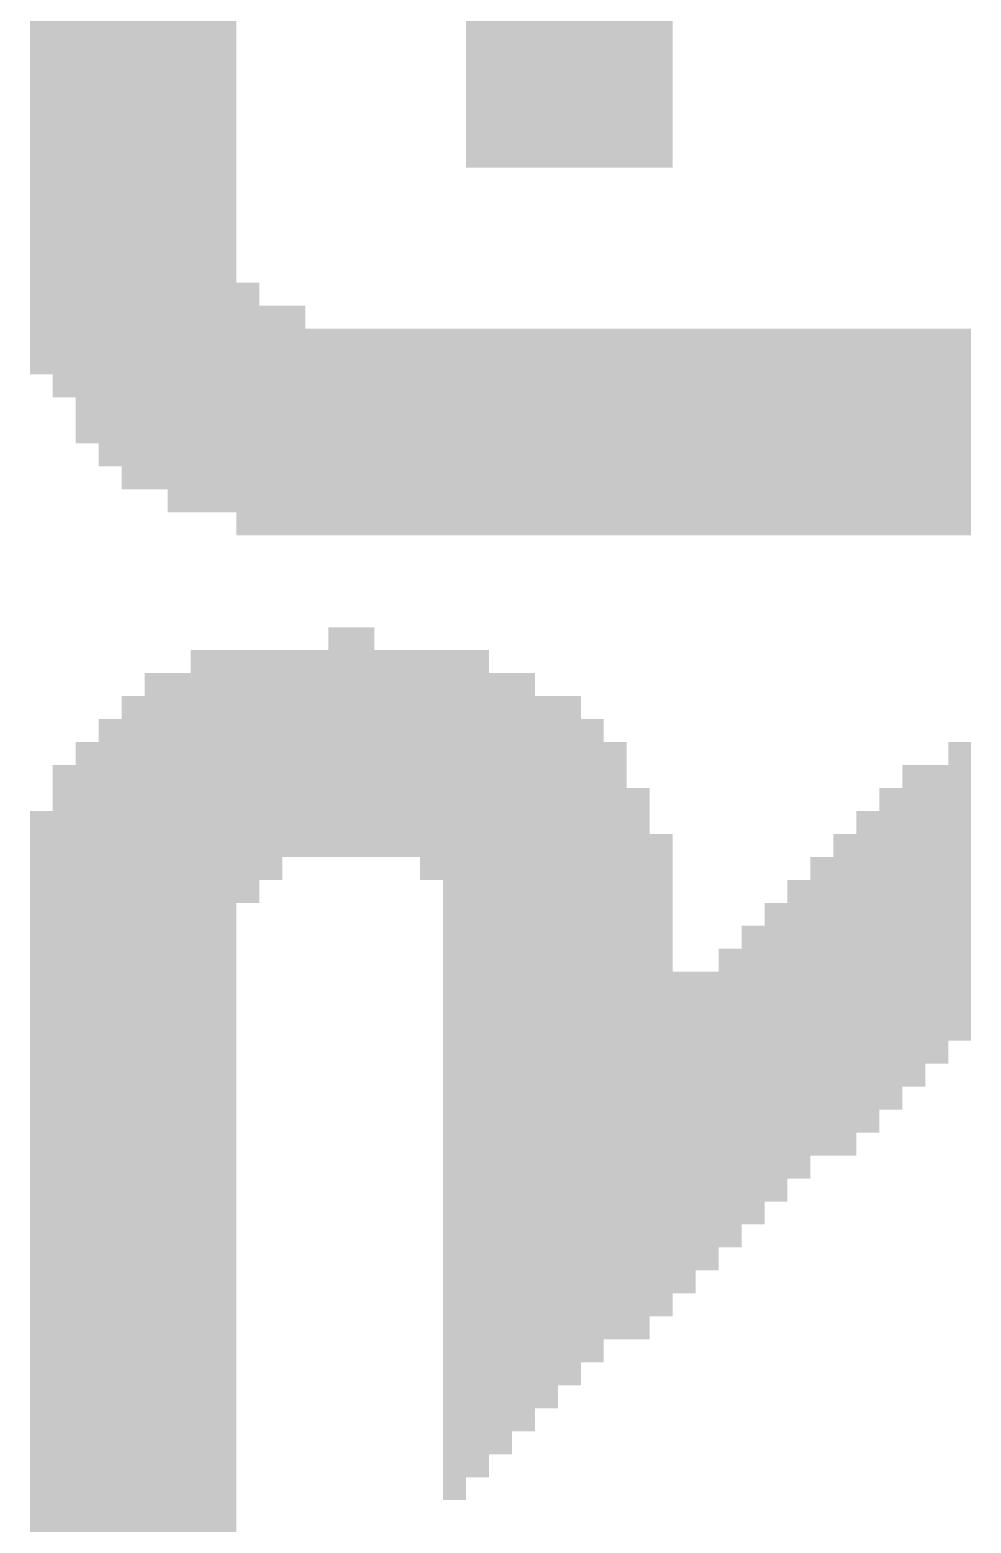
# Model space of a CAD drawing. Extents: x -15 to 107, y -79 to 1.
# Drawn here: x -11.43 to -10.389, y -25.222 to -23.571 of the extents above; entities that cross this region are included whole.
import ezdxf

# ---------------------------------------------------------------- set-up
doc = ezdxf.new("R2010")
doc.units = 0
doc.layers.add('21', color=253, linetype='CONTINUOUS')

# ---------------------------------------------------------------- blocks, each defined once
blk = doc.blocks.new('RECT')
blk.add_solid([(-0.5, -0.5), (0.5, -0.5), (-0.5, 0.5), (0.5, 0.5)])

msp = doc.modelspace()

# ---------------------------------------------------------------- block references
at = {"layer": '21', "xscale": 0.0254, "yscale": 0.0254, "rotation": 90}
for p in [(-11.4173, -23.5585), (-11.3919, -23.5585), (-11.3665, -23.5585), (-11.3411, -23.5585), (-11.3157, -23.5585), (-11.2903, -23.5585), (-11.2649, -23.5585), (-11.2395, -23.5585), (-11.2141, -23.5585), (-10.9347, -23.5585), (-10.9093, -23.5585), (-10.8839, -23.5585), (-10.8585, -23.5585), (-10.8331, -23.5585), (-10.8077, -23.5585), (-10.7823, -23.5585), (-10.7569, -23.5585), (-10.7315, -23.5585), (-11.4173, -23.5839), (-11.3919, -23.5839), (-11.3665, -23.5839), (-11.3411, -23.5839), (-11.3157, -23.5839), (-11.2903, -23.5839), (-11.2649, -23.5839), (-11.2395, -23.5839), (-11.2141, -23.5839), (-10.9347, -23.5839), (-10.9093, -23.5839), (-10.8839, -23.5839), (-10.8585, -23.5839), (-10.8331, -23.5839), (-10.8077, -23.5839), (-10.7823, -23.5839), (-10.7569, -23.5839), (-10.7315, -23.5839), (-11.4173, -23.6093), (-11.3919, -23.6093), (-11.3665, -23.6093), (-11.3411, -23.6093), (-11.3157, -23.6093), (-11.2903, -23.6093), (-11.2649, -23.6093), (-11.2395, -23.6093), (-11.2141, -23.6093), (-10.9347, -23.6093), (-10.9093, -23.6093), (-10.8839, -23.6093), (-10.8585, -23.6093), (-10.8331, -23.6093), (-10.8077, -23.6093), (-10.7823, -23.6093), (-10.7569, -23.6093), (-10.7315, -23.6093), (-11.4173, -23.6347), (-11.3919, -23.6347), (-11.3665, -23.6347), (-11.3411, -23.6347), (-11.3157, -23.6347), (-11.2903, -23.6347), (-11.2649, -23.6347), (-11.2395, -23.6347), (-11.2141, -23.6347), (-10.9347, -23.6347), (-10.9093, -23.6347), (-10.8839, -23.6347), (-10.8585, -23.6347), (-10.8331, -23.6347), (-10.8077, -23.6347), (-10.7823, -23.6347), (-10.7569, -23.6347), (-10.7315, -23.6347), (-11.4173, -23.6601), (-11.3919, -23.6601), (-11.3665, -23.6601), (-11.3411, -23.6601), (-11.3157, -23.6601), (-11.2903, -23.6601), (-11.2649, -23.6601), (-11.2395, -23.6601), (-11.2141, -23.6601), (-10.9347, -23.6601), (-10.9093, -23.6601), (-10.8839, -23.6601), (-10.8585, -23.6601), (-10.8331, -23.6601), (-10.8077, -23.6601), (-10.7823, -23.6601), (-10.7569, -23.6601), (-10.7315, -23.6601), (-11.4173, -23.6855), (-11.3919, -23.6855), (-11.3665, -23.6855), (-11.3411, -23.6855), (-11.3157, -23.6855), (-11.2903, -23.6855), (-11.2649, -23.6855), (-11.2395, -23.6855), (-11.2141, -23.6855), (-10.9347, -23.6855), (-10.9093, -23.6855), (-10.8839, -23.6855), (-10.8585, -23.6855), (-10.8331, -23.6855), (-10.8077, -23.6855), (-10.7823, -23.6855), (-10.7569, -23.6855), (-10.7315, -23.6855), (-11.4173, -23.7109), (-11.3919, -23.7109), (-11.3665, -23.7109), (-11.3411, -23.7109), (-11.3157, -23.7109), (-11.2903, -23.7109), (-11.2649, -23.7109), (-11.2395, -23.7109), (-11.2141, -23.7109), (-10.9347, -23.7109), (-10.9093, -23.7109), (-10.8839, -23.7109), (-10.8585, -23.7109), (-10.8331, -23.7109), (-10.8077, -23.7109), (-10.7823, -23.7109), (-10.7569, -23.7109), (-10.7315, -23.7109), (-11.4173, -23.7363), (-11.3919, -23.7363), (-11.3665, -23.7363), (-11.3411, -23.7363), (-11.3157, -23.7363), (-11.2903, -23.7363), (-11.2649, -23.7363), (-11.2395, -23.7363), (-11.2141, -23.7363), (-11.4173, -23.7617), (-11.3919, -23.7617), (-11.3665, -23.7617), (-11.3411, -23.7617), (-11.3157, -23.7617), (-11.2903, -23.7617), (-11.2649, -23.7617), (-11.2395, -23.7617), (-11.2141, -23.7617), (-11.4173, -23.7871), (-11.3919, -23.7871), (-11.3665, -23.7871), (-11.3411, -23.7871), (-11.3157, -23.7871), (-11.2903, -23.7871), (-11.2649, -23.7871), (-11.2395, -23.7871), (-11.2141, -23.7871), (-11.4173, -23.8125), (-11.3919, -23.8125), (-11.3665, -23.8125), (-11.3411, -23.8125), (-11.3157, -23.8125), (-11.2903, -23.8125), (-11.2649, -23.8125), (-11.2395, -23.8125), (-11.2141, -23.8125), (-11.4173, -23.8379), (-11.3919, -23.8379), (-11.3665, -23.8379), (-11.3411, -23.8379), (-11.3157, -23.8379), (-11.2903, -23.8379), (-11.2649, -23.8379), (-11.2395, -23.8379), (-11.2141, -23.8379), (-11.4173, -23.8633), (-11.3919, -23.8633), (-11.3665, -23.8633), (-11.3411, -23.8633), (-11.3157, -23.8633), (-11.2903, -23.8633), (-11.2649, -23.8633), (-11.2395, -23.8633), (-11.2141, -23.8633), (-11.1887, -23.8633), (-11.4173, -23.8887), (-11.3919, -23.8887), (-11.3665, -23.8887), (-11.3411, -23.8887), (-11.3157, -23.8887), (-11.2903, -23.8887), (-11.2649, -23.8887), (-11.2395, -23.8887), (-11.2141, -23.8887), (-11.1887, -23.8887), (-11.1633, -23.8887), (-11.1379, -23.8887), (-11.4173, -23.9141), (-11.3919, -23.9141), (-11.3665, -23.9141), (-11.3411, -23.9141), (-11.3157, -23.9141), (-11.2903, -23.9141), (-11.2649, -23.9141), (-11.2395, -23.9141), (-11.2141, -23.9141), (-11.1887, -23.9141), (-11.1633, -23.9141), (-11.1379, -23.9141), (-11.1125, -23.9141), (-11.0871, -23.9141), (-11.0617, -23.9141), (-11.0363, -23.9141), (-11.0109, -23.9141), (-10.9855, -23.9141), (-10.9601, -23.9141), (-10.9347, -23.9141), (-10.9093, -23.9141), (-10.8839, -23.9141), (-10.8585, -23.9141), (-10.8331, -23.9141), (-10.8077, -23.9141), (-10.7823, -23.9141), (-10.7569, -23.9141), (-10.7315, -23.9141), (-10.7061, -23.9141), (-10.6807, -23.9141), (-10.6553, -23.9141), (-10.6299, -23.9141), (-10.6045, -23.9141), (-10.5791, -23.9141), (-10.5537, -23.9141), (-10.5283, -23.9141), (-10.5029, -23.9141), (-10.4775, -23.9141), (-10.4521, -23.9141), (-10.4267, -23.9141), (-10.4013, -23.9141), (-11.4173, -23.9395), (-11.3919, -23.9395), (-11.3665, -23.9395), (-11.3411, -23.9395), (-11.3157, -23.9395), (-11.2903, -23.9395), (-11.2649, -23.9395), (-11.2395, -23.9395), (-11.2141, -23.9395), (-11.1887, -23.9395), (-11.1633, -23.9395), (-11.1379, -23.9395), (-11.1125, -23.9395), (-11.0871, -23.9395), (-11.0617, -23.9395), (-11.0363, -23.9395), (-11.0109, -23.9395), (-10.9855, -23.9395), (-10.9601, -23.9395), (-10.9347, -23.9395), (-10.9093, -23.9395), (-10.8839, -23.9395), (-10.8585, -23.9395), (-10.8331, -23.9395), (-10.8077, -23.9395), (-10.7823, -23.9395), (-10.7569, -23.9395), (-10.7315, -23.9395), (-10.7061, -23.9395), (-10.6807, -23.9395), (-10.6553, -23.9395), (-10.6299, -23.9395), (-10.6045, -23.9395), (-10.5791, -23.9395), (-10.5537, -23.9395), (-10.5283, -23.9395), (-10.5029, -23.9395), (-10.4775, -23.9395), (-10.4521, -23.9395), (-10.4267, -23.9395), (-10.4013, -23.9395), (-11.3919, -23.9649), (-11.3665, -23.9649), (-11.3411, -23.9649), (-11.3157, -23.9649), (-11.2903, -23.9649), (-11.2649, -23.9649), (-11.2395, -23.9649), (-11.2141, -23.9649), (-11.1887, -23.9649), (-11.1633, -23.9649), (-11.1379, -23.9649), (-11.1125, -23.9649), (-11.0871, -23.9649), (-11.0617, -23.9649), (-11.0363, -23.9649), (-11.0109, -23.9649), (-10.9855, -23.9649), (-10.9601, -23.9649), (-10.9347, -23.9649), (-10.9093, -23.9649), (-10.8839, -23.9649), (-10.8585, -23.9649), (-10.8331, -23.9649), (-10.8077, -23.9649), (-10.7823, -23.9649), (-10.7569, -23.9649), (-10.7315, -23.9649), (-10.7061, -23.9649), (-10.6807, -23.9649), (-10.6553, -23.9649), (-10.6299, -23.9649), (-10.6045, -23.9649), (-10.5791, -23.9649), (-10.5537, -23.9649), (-10.5283, -23.9649), (-10.5029, -23.9649), (-10.4775, -23.9649), (-10.4521, -23.9649), (-10.4267, -23.9649), (-10.4013, -23.9649), (-11.3665, -23.9903), (-11.3411, -23.9903), (-11.3157, -23.9903), (-11.2903, -23.9903), (-11.2649, -23.9903), (-11.2395, -23.9903), (-11.2141, -23.9903), (-11.1887, -23.9903), (-11.1633, -23.9903), (-11.1379, -23.9903), (-11.1125, -23.9903), (-11.0871, -23.9903), (-11.0617, -23.9903), (-11.0363, -23.9903), (-11.0109, -23.9903), (-10.9855, -23.9903), (-10.9601, -23.9903), (-10.9347, -23.9903), (-10.9093, -23.9903), (-10.8839, -23.9903), (-10.8585, -23.9903), (-10.8331, -23.9903), (-10.8077, -23.9903), (-10.7823, -23.9903), (-10.7569, -23.9903), (-10.7315, -23.9903), (-10.7061, -23.9903), (-10.6807, -23.9903), (-10.6553, -23.9903), (-10.6299, -23.9903), (-10.6045, -23.9903), (-10.5791, -23.9903), (-10.5537, -23.9903), (-10.5283, -23.9903), (-10.5029, -23.9903), (-10.4775, -23.9903), (-10.4521, -23.9903), (-10.4267, -23.9903), (-10.4013, -23.9903), (-11.3665, -24.0157), (-11.3411, -24.0157), (-11.3157, -24.0157), (-11.2903, -24.0157), (-11.2649, -24.0157), (-11.2395, -24.0157), (-11.2141, -24.0157), (-11.1887, -24.0157), (-11.1633, -24.0157), (-11.1379, -24.0157), (-11.1125, -24.0157), (-11.0871, -24.0157), (-11.0617, -24.0157), (-11.0363, -24.0157), (-11.0109, -24.0157), (-10.9855, -24.0157), (-10.9601, -24.0157), (-10.9347, -24.0157), (-10.9093, -24.0157), (-10.8839, -24.0157), (-10.8585, -24.0157), (-10.8331, -24.0157), (-10.8077, -24.0157), (-10.7823, -24.0157), (-10.7569, -24.0157), (-10.7315, -24.0157), (-10.7061, -24.0157), (-10.6807, -24.0157), (-10.6553, -24.0157), (-10.6299, -24.0157), (-10.6045, -24.0157), (-10.5791, -24.0157), (-10.5537, -24.0157), (-10.5283, -24.0157), (-10.5029, -24.0157), (-10.4775, -24.0157), (-10.4521, -24.0157), (-10.4267, -24.0157), (-10.4013, -24.0157), (-11.3411, -24.0411), (-11.3157, -24.0411), (-11.2903, -24.0411), (-11.2649, -24.0411), (-11.2395, -24.0411), (-11.2141, -24.0411), (-11.1887, -24.0411), (-11.1633, -24.0411), (-11.1379, -24.0411), (-11.1125, -24.0411), (-11.0871, -24.0411), (-11.0617, -24.0411), (-11.0363, -24.0411), (-11.0109, -24.0411), (-10.9855, -24.0411), (-10.9601, -24.0411), (-10.9347, -24.0411), (-10.9093, -24.0411), (-10.8839, -24.0411), (-10.8585, -24.0411), (-10.8331, -24.0411), (-10.8077, -24.0411), (-10.7823, -24.0411), (-10.7569, -24.0411), (-10.7315, -24.0411), (-10.7061, -24.0411), (-10.6807, -24.0411), (-10.6553, -24.0411), (-10.6299, -24.0411), (-10.6045, -24.0411), (-10.5791, -24.0411), (-10.5537, -24.0411), (-10.5283, -24.0411), (-10.5029, -24.0411), (-10.4775, -24.0411), (-10.4521, -24.0411), (-10.4267, -24.0411), (-10.4013, -24.0411), (-11.3157, -24.0665), (-11.2903, -24.0665), (-11.2649, -24.0665), (-11.2395, -24.0665), (-11.2141, -24.0665), (-11.1887, -24.0665), (-11.1633, -24.0665), (-11.1379, -24.0665), (-11.1125, -24.0665), (-11.0871, -24.0665), (-11.0617, -24.0665), (-11.0363, -24.0665), (-11.0109, -24.0665), (-10.9855, -24.0665), (-10.9601, -24.0665), (-10.9347, -24.0665), (-10.9093, -24.0665), (-10.8839, -24.0665), (-10.8585, -24.0665), (-10.8331, -24.0665), (-10.8077, -24.0665), (-10.7823, -24.0665), (-10.7569, -24.0665), (-10.7315, -24.0665), (-10.7061, -24.0665), (-10.6807, -24.0665), (-10.6553, -24.0665), (-10.6299, -24.0665), (-10.6045, -24.0665), (-10.5791, -24.0665), (-10.5537, -24.0665), (-10.5283, -24.0665), (-10.5029, -24.0665), (-10.4775, -24.0665), (-10.4521, -24.0665), (-10.4267, -24.0665), (-10.4013, -24.0665), (-11.2649, -24.0919), (-11.2395, -24.0919), (-11.2141, -24.0919), (-11.1887, -24.0919), (-11.1633, -24.0919), (-11.1379, -24.0919), (-11.1125, -24.0919), (-11.0871, -24.0919), (-11.0617, -24.0919), (-11.0363, -24.0919), (-11.0109, -24.0919), (-10.9855, -24.0919), (-10.9601, -24.0919), (-10.9347, -24.0919), (-10.9093, -24.0919), (-10.8839, -24.0919), (-10.8585, -24.0919), (-10.8331, -24.0919), (-10.8077, -24.0919), (-10.7823, -24.0919), (-10.7569, -24.0919), (-10.7315, -24.0919), (-10.7061, -24.0919), (-10.6807, -24.0919), (-10.6553, -24.0919), (-10.6299, -24.0919), (-10.6045, -24.0919), (-10.5791, -24.0919), (-10.5537, -24.0919), (-10.5283, -24.0919), (-10.5029, -24.0919), (-10.4775, -24.0919), (-10.4521, -24.0919), (-10.4267, -24.0919), (-10.4013, -24.0919), (-11.1887, -24.1173), (-11.1633, -24.1173), (-11.1379, -24.1173), (-11.1125, -24.1173), (-11.0871, -24.1173), (-11.0617, -24.1173), (-11.0363, -24.1173), (-11.0109, -24.1173), (-10.9855, -24.1173), (-10.9601, -24.1173), (-10.9347, -24.1173), (-10.9093, -24.1173), (-10.8839, -24.1173), (-10.8585, -24.1173), (-10.8331, -24.1173), (-10.8077, -24.1173), (-10.7823, -24.1173), (-10.7569, -24.1173), (-10.7315, -24.1173), (-10.7061, -24.1173), (-10.6807, -24.1173), (-10.6553, -24.1173), (-10.6299, -24.1173), (-10.6045, -24.1173), (-10.5791, -24.1173), (-10.5537, -24.1173), (-10.5283, -24.1173), (-10.5029, -24.1173), (-10.4775, -24.1173), (-10.4521, -24.1173), (-10.4267, -24.1173), (-10.4013, -24.1173), (-11.0871, -24.2443), (-11.0617, -24.2443), (-11.2395, -24.2697), (-11.2141, -24.2697), (-11.1887, -24.2697), (-11.1633, -24.2697), (-11.1379, -24.2697), (-11.1125, -24.2697), (-11.0871, -24.2697), (-11.0617, -24.2697), (-11.0363, -24.2697), (-11.0109, -24.2697), (-10.9855, -24.2697), (-10.9601, -24.2697), (-10.9347, -24.2697), (-11.2903, -24.2951), (-11.2649, -24.2951), (-11.2395, -24.2951), (-11.2141, -24.2951), (-11.1887, -24.2951), (-11.1633, -24.2951), (-11.1379, -24.2951), (-11.1125, -24.2951), (-11.0871, -24.2951), (-11.0617, -24.2951), (-11.0363, -24.2951), (-11.0109, -24.2951), (-10.9855, -24.2951), (-10.9601, -24.2951), (-10.9347, -24.2951), (-10.9093, -24.2951), (-10.8839, -24.2951), (-11.3157, -24.3205), (-11.2903, -24.3205), (-11.2649, -24.3205), (-11.2395, -24.3205), (-11.2141, -24.3205), (-11.1887, -24.3205), (-11.1633, -24.3205), (-11.1379, -24.3205), (-11.1125, -24.3205), (-11.0871, -24.3205), (-11.0617, -24.3205), (-11.0363, -24.3205), (-11.0109, -24.3205), (-10.9855, -24.3205), (-10.9601, -24.3205), (-10.9347, -24.3205), (-10.9093, -24.3205), (-10.8839, -24.3205), (-10.8585, -24.3205), (-10.8331, -24.3205), (-11.3411, -24.3459), (-11.3157, -24.3459), (-11.2903, -24.3459), (-11.2649, -24.3459), (-11.2395, -24.3459), (-11.2141, -24.3459), (-11.1887, -24.3459), (-11.1633, -24.3459), (-11.1379, -24.3459), (-11.1125, -24.3459), (-11.0871, -24.3459), (-11.0617, -24.3459), (-11.0363, -24.3459), (-11.0109, -24.3459), (-10.9855, -24.3459), (-10.9601, -24.3459), (-10.9347, -24.3459), (-10.9093, -24.3459), (-10.8839, -24.3459), (-10.8585, -24.3459), (-10.8331, -24.3459), (-10.8077, -24.3459), (-11.3665, -24.3713), (-11.3411, -24.3713), (-11.3157, -24.3713), (-11.2903, -24.3713), (-11.2649, -24.3713), (-11.2395, -24.3713), (-11.2141, -24.3713), (-11.1887, -24.3713), (-11.1633, -24.3713), (-11.1379, -24.3713), (-11.1125, -24.3713), (-11.0871, -24.3713), (-11.0617, -24.3713), (-11.0363, -24.3713), (-11.0109, -24.3713), (-10.9855, -24.3713), (-10.9601, -24.3713), (-10.9347, -24.3713), (-10.9093, -24.3713), (-10.8839, -24.3713), (-10.8585, -24.3713), (-10.8331, -24.3713), (-10.8077, -24.3713), (-10.7823, -24.3713), (-10.4013, -24.3713), (-11.3919, -24.3967), (-11.3665, -24.3967), (-11.3411, -24.3967), (-11.3157, -24.3967), (-11.2903, -24.3967), (-11.2649, -24.3967), (-11.2395, -24.3967), (-11.2141, -24.3967), (-11.1887, -24.3967), (-11.1633, -24.3967), (-11.1379, -24.3967), (-11.1125, -24.3967), (-11.0871, -24.3967), (-11.0617, -24.3967), (-11.0363, -24.3967), (-11.0109, -24.3967), (-10.9855, -24.3967), (-10.9601, -24.3967), (-10.9347, -24.3967), (-10.9093, -24.3967), (-10.8839, -24.3967), (-10.8585, -24.3967), (-10.8331, -24.3967), (-10.8077, -24.3967), (-10.7823, -24.3967), (-10.4521, -24.3967), (-10.4267, -24.3967), (-10.4013, -24.3967), (-11.3919, -24.4221), (-11.3665, -24.4221), (-11.3411, -24.4221), (-11.3157, -24.4221), (-11.2903, -24.4221), (-11.2649, -24.4221), (-11.2395, -24.4221), (-11.2141, -24.4221), (-11.1887, -24.4221), (-11.1633, -24.4221), (-11.1379, -24.4221), (-11.1125, -24.4221), (-11.0871, -24.4221), (-11.0617, -24.4221), (-11.0363, -24.4221), (-11.0109, -24.4221), (-10.9855, -24.4221), (-10.9601, -24.4221), (-10.9347, -24.4221), (-10.9093, -24.4221), (-10.8839, -24.4221), (-10.8585, -24.4221), (-10.8331, -24.4221), (-10.8077, -24.4221), (-10.7823, -24.4221), (-10.7569, -24.4221), (-10.4775, -24.4221), (-10.4521, -24.4221), (-10.4267, -24.4221), (-10.4013, -24.4221), (-11.4173, -24.4475), (-11.3919, -24.4475), (-11.3665, -24.4475), (-11.3411, -24.4475), (-11.3157, -24.4475), (-11.2903, -24.4475), (-11.2649, -24.4475), (-11.2395, -24.4475), (-11.2141, -24.4475), (-11.1887, -24.4475), (-11.1633, -24.4475), (-11.1379, -24.4475), (-11.1125, -24.4475), (-11.0871, -24.4475), (-11.0617, -24.4475), (-11.0363, -24.4475), (-11.0109, -24.4475), (-10.9855, -24.4475), (-10.9601, -24.4475), (-10.9347, -24.4475), (-10.9093, -24.4475), (-10.8839, -24.4475), (-10.8585, -24.4475), (-10.8331, -24.4475), (-10.8077, -24.4475), (-10.7823, -24.4475), (-10.7569, -24.4475), (-10.5029, -24.4475), (-10.4775, -24.4475), (-10.4521, -24.4475), (-10.4267, -24.4475), (-10.4013, -24.4475), (-11.4173, -24.4729), (-11.3919, -24.4729), (-11.3665, -24.4729), (-11.3411, -24.4729), (-11.3157, -24.4729), (-11.2903, -24.4729), (-11.2649, -24.4729), (-11.2395, -24.4729), (-11.2141, -24.4729), (-11.1887, -24.4729), (-11.1633, -24.4729), (-11.1379, -24.4729), (-11.1125, -24.4729), (-11.0871, -24.4729), (-11.0617, -24.4729), (-11.0363, -24.4729), (-11.0109, -24.4729), (-10.9855, -24.4729), (-10.9601, -24.4729), (-10.9347, -24.4729), (-10.9093, -24.4729), (-10.8839, -24.4729), (-10.8585, -24.4729), (-10.8331, -24.4729), (-10.8077, -24.4729), (-10.7823, -24.4729), (-10.7569, -24.4729), (-10.7315, -24.4729), (-10.5283, -24.4729), (-10.5029, -24.4729), (-10.4775, -24.4729), (-10.4521, -24.4729), (-10.4267, -24.4729), (-10.4013, -24.4729), (-11.4173, -24.4983), (-11.3919, -24.4983), (-11.3665, -24.4983), (-11.3411, -24.4983), (-11.3157, -24.4983), (-11.2903, -24.4983), (-11.2649, -24.4983), (-11.2395, -24.4983), (-11.2141, -24.4983), (-11.1887, -24.4983), (-11.1633, -24.4983), (-10.9855, -24.4983), (-10.9601, -24.4983), (-10.9347, -24.4983), (-10.9093, -24.4983), (-10.8839, -24.4983), (-10.8585, -24.4983), (-10.8331, -24.4983), (-10.8077, -24.4983), (-10.7823, -24.4983), (-10.7569, -24.4983), (-10.7315, -24.4983), (-10.5537, -24.4983), (-10.5283, -24.4983), (-10.5029, -24.4983), (-10.4775, -24.4983), (-10.4521, -24.4983), (-10.4267, -24.4983), (-10.4013, -24.4983), (-11.4173, -24.5237), (-11.3919, -24.5237), (-11.3665, -24.5237), (-11.3411, -24.5237), (-11.3157, -24.5237), (-11.2903, -24.5237), (-11.2649, -24.5237), (-11.2395, -24.5237), (-11.2141, -24.5237), (-11.1887, -24.5237), (-10.9601, -24.5237), (-10.9347, -24.5237), (-10.9093, -24.5237), (-10.8839, -24.5237), (-10.8585, -24.5237), (-10.8331, -24.5237), (-10.8077, -24.5237), (-10.7823, -24.5237), (-10.7569, -24.5237), (-10.7315, -24.5237), (-10.5791, -24.5237), (-10.5537, -24.5237), (-10.5283, -24.5237), (-10.5029, -24.5237), (-10.4775, -24.5237), (-10.4521, -24.5237), (-10.4267, -24.5237), (-10.4013, -24.5237), (-11.4173, -24.5491), (-11.3919, -24.5491), (-11.3665, -24.5491), (-11.3411, -24.5491), (-11.3157, -24.5491), (-11.2903, -24.5491), (-11.2649, -24.5491), (-11.2395, -24.5491), (-11.2141, -24.5491), (-10.9601, -24.5491), (-10.9347, -24.5491), (-10.9093, -24.5491), (-10.8839, -24.5491), (-10.8585, -24.5491), (-10.8331, -24.5491), (-10.8077, -24.5491), (-10.7823, -24.5491), (-10.7569, -24.5491), (-10.7315, -24.5491), (-10.6045, -24.5491), (-10.5791, -24.5491), (-10.5537, -24.5491), (-10.5283, -24.5491), (-10.5029, -24.5491), (-10.4775, -24.5491), (-10.4521, -24.5491), (-10.4267, -24.5491), (-10.4013, -24.5491), (-11.4173, -24.5745), (-11.3919, -24.5745), (-11.3665, -24.5745), (-11.3411, -24.5745), (-11.3157, -24.5745), (-11.2903, -24.5745), (-11.2649, -24.5745), (-11.2395, -24.5745), (-11.2141, -24.5745), (-10.9601, -24.5745), (-10.9347, -24.5745), (-10.9093, -24.5745), (-10.8839, -24.5745), (-10.8585, -24.5745), (-10.8331, -24.5745), (-10.8077, -24.5745), (-10.7823, -24.5745), (-10.7569, -24.5745), (-10.7315, -24.5745), (-10.6299, -24.5745), (-10.6045, -24.5745), (-10.5791, -24.5745), (-10.5537, -24.5745), (-10.5283, -24.5745), (-10.5029, -24.5745), (-10.4775, -24.5745), (-10.4521, -24.5745), (-10.4267, -24.5745), (-10.4013, -24.5745), (-11.4173, -24.5999), (-11.3919, -24.5999), (-11.3665, -24.5999), (-11.3411, -24.5999), (-11.3157, -24.5999), (-11.2903, -24.5999), (-11.2649, -24.5999), (-11.2395, -24.5999), (-11.2141, -24.5999), (-10.9601, -24.5999), (-10.9347, -24.5999), (-10.9093, -24.5999), (-10.8839, -24.5999), (-10.8585, -24.5999), (-10.8331, -24.5999), (-10.8077, -24.5999), (-10.7823, -24.5999), (-10.7569, -24.5999), (-10.7315, -24.5999), (-10.6553, -24.5999), (-10.6299, -24.5999), (-10.6045, -24.5999), (-10.5791, -24.5999), (-10.5537, -24.5999), (-10.5283, -24.5999), (-10.5029, -24.5999), (-10.4775, -24.5999), (-10.4521, -24.5999), (-10.4267, -24.5999), (-10.4013, -24.5999), (-11.4173, -24.6253), (-11.3919, -24.6253), (-11.3665, -24.6253), (-11.3411, -24.6253), (-11.3157, -24.6253), (-11.2903, -24.6253), (-11.2649, -24.6253), (-11.2395, -24.6253), (-11.2141, -24.6253), (-10.9601, -24.6253), (-10.9347, -24.6253), (-10.9093, -24.6253), (-10.8839, -24.6253), (-10.8585, -24.6253), (-10.8331, -24.6253), (-10.8077, -24.6253), (-10.7823, -24.6253), (-10.7569, -24.6253), (-10.7315, -24.6253), (-10.7061, -24.6253), (-10.6807, -24.6253), (-10.6553, -24.6253), (-10.6299, -24.6253), (-10.6045, -24.6253), (-10.5791, -24.6253), (-10.5537, -24.6253), (-10.5283, -24.6253), (-10.5029, -24.6253), (-10.4775, -24.6253), (-10.4521, -24.6253), (-10.4267, -24.6253), (-10.4013, -24.6253), (-11.4173, -24.6507), (-11.3919, -24.6507), (-11.3665, -24.6507), (-11.3411, -24.6507), (-11.3157, -24.6507), (-11.2903, -24.6507), (-11.2649, -24.6507), (-11.2395, -24.6507), (-11.2141, -24.6507), (-10.9601, -24.6507), (-10.9347, -24.6507), (-10.9093, -24.6507), (-10.8839, -24.6507), (-10.8585, -24.6507), (-10.8331, -24.6507), (-10.8077, -24.6507), (-10.7823, -24.6507), (-10.7569, -24.6507), (-10.7315, -24.6507), (-10.7061, -24.6507), (-10.6807, -24.6507), (-10.6553, -24.6507), (-10.6299, -24.6507), (-10.6045, -24.6507), (-10.5791, -24.6507), (-10.5537, -24.6507), (-10.5283, -24.6507), (-10.5029, -24.6507), (-10.4775, -24.6507), (-10.4521, -24.6507), (-10.4267, -24.6507), (-10.4013, -24.6507), (-11.4173, -24.6761), (-11.3919, -24.6761), (-11.3665, -24.6761), (-11.3411, -24.6761), (-11.3157, -24.6761), (-11.2903, -24.6761), (-11.2649, -24.6761), (-11.2395, -24.6761), (-11.2141, -24.6761), (-10.9601, -24.6761), (-10.9347, -24.6761), (-10.9093, -24.6761), (-10.8839, -24.6761), (-10.8585, -24.6761), (-10.8331, -24.6761), (-10.8077, -24.6761), (-10.7823, -24.6761), (-10.7569, -24.6761), (-10.7315, -24.6761), (-10.7061, -24.6761), (-10.6807, -24.6761), (-10.6553, -24.6761), (-10.6299, -24.6761), (-10.6045, -24.6761), (-10.5791, -24.6761), (-10.5537, -24.6761), (-10.5283, -24.6761), (-10.5029, -24.6761), (-10.4775, -24.6761), (-10.4521, -24.6761), (-10.4267, -24.6761), (-10.4013, -24.6761), (-11.4173, -24.7015), (-11.3919, -24.7015), (-11.3665, -24.7015), (-11.3411, -24.7015), (-11.3157, -24.7015), (-11.2903, -24.7015), (-11.2649, -24.7015), (-11.2395, -24.7015), (-11.2141, -24.7015), (-10.9601, -24.7015), (-10.9347, -24.7015), (-10.9093, -24.7015), (-10.8839, -24.7015), (-10.8585, -24.7015), (-10.8331, -24.7015), (-10.8077, -24.7015), (-10.7823, -24.7015), (-10.7569, -24.7015), (-10.7315, -24.7015), (-10.7061, -24.7015), (-10.6807, -24.7015), (-10.6553, -24.7015), (-10.6299, -24.7015), (-10.6045, -24.7015), (-10.5791, -24.7015), (-10.5537, -24.7015), (-10.5283, -24.7015), (-10.5029, -24.7015), (-10.4775, -24.7015), (-10.4521, -24.7015), (-10.4267, -24.7015), (-11.4173, -24.7269), (-11.3919, -24.7269), (-11.3665, -24.7269), (-11.3411, -24.7269), (-11.3157, -24.7269), (-11.2903, -24.7269), (-11.2649, -24.7269), (-11.2395, -24.7269), (-11.2141, -24.7269), (-10.9601, -24.7269), (-10.9347, -24.7269), (-10.9093, -24.7269), (-10.8839, -24.7269), (-10.8585, -24.7269), (-10.8331, -24.7269), (-10.8077, -24.7269), (-10.7823, -24.7269), (-10.7569, -24.7269), (-10.7315, -24.7269), (-10.7061, -24.7269), (-10.6807, -24.7269), (-10.6553, -24.7269), (-10.6299, -24.7269), (-10.6045, -24.7269), (-10.5791, -24.7269), (-10.5537, -24.7269), (-10.5283, -24.7269), (-10.5029, -24.7269), (-10.4775, -24.7269), (-10.4521, -24.7269), (-11.4173, -24.7523), (-11.3919, -24.7523), (-11.3665, -24.7523), (-11.3411, -24.7523), (-11.3157, -24.7523), (-11.2903, -24.7523), (-11.2649, -24.7523), (-11.2395, -24.7523), (-11.2141, -24.7523), (-10.9601, -24.7523), (-10.9347, -24.7523), (-10.9093, -24.7523), (-10.8839, -24.7523), (-10.8585, -24.7523), (-10.8331, -24.7523), (-10.8077, -24.7523), (-10.7823, -24.7523), (-10.7569, -24.7523), (-10.7315, -24.7523), (-10.7061, -24.7523), (-10.6807, -24.7523), (-10.6553, -24.7523), (-10.6299, -24.7523), (-10.6045, -24.7523), (-10.5791, -24.7523), (-10.5537, -24.7523), (-10.5283, -24.7523), (-10.5029, -24.7523), (-10.4775, -24.7523), (-11.4173, -24.7777), (-11.3919, -24.7777), (-11.3665, -24.7777), (-11.3411, -24.7777), (-11.3157, -24.7777), (-11.2903, -24.7777), (-11.2649, -24.7777), (-11.2395, -24.7777), (-11.2141, -24.7777), (-10.9601, -24.7777), (-10.9347, -24.7777), (-10.9093, -24.7777), (-10.8839, -24.7777), (-10.8585, -24.7777), (-10.8331, -24.7777), (-10.8077, -24.7777), (-10.7823, -24.7777), (-10.7569, -24.7777), (-10.7315, -24.7777), (-10.7061, -24.7777), (-10.6807, -24.7777), (-10.6553, -24.7777), (-10.6299, -24.7777), (-10.6045, -24.7777), (-10.5791, -24.7777), (-10.5537, -24.7777), (-10.5283, -24.7777), (-10.5029, -24.7777), (-11.4173, -24.8031), (-11.3919, -24.8031), (-11.3665, -24.8031), (-11.3411, -24.8031), (-11.3157, -24.8031), (-11.2903, -24.8031), (-11.2649, -24.8031), (-11.2395, -24.8031), (-11.2141, -24.8031), (-10.9601, -24.8031), (-10.9347, -24.8031), (-10.9093, -24.8031), (-10.8839, -24.8031), (-10.8585, -24.8031), (-10.8331, -24.8031), (-10.8077, -24.8031), (-10.7823, -24.8031), (-10.7569, -24.8031), (-10.7315, -24.8031), (-10.7061, -24.8031), (-10.6807, -24.8031), (-10.6553, -24.8031), (-10.6299, -24.8031), (-10.6045, -24.8031), (-10.5791, -24.8031), (-10.5537, -24.8031), (-10.5283, -24.8031), (-11.4173, -24.8285), (-11.3919, -24.8285), (-11.3665, -24.8285), (-11.3411, -24.8285), (-11.3157, -24.8285), (-11.2903, -24.8285), (-11.2649, -24.8285), (-11.2395, -24.8285), (-11.2141, -24.8285), (-10.9601, -24.8285), (-10.9347, -24.8285), (-10.9093, -24.8285), (-10.8839, -24.8285), (-10.8585, -24.8285), (-10.8331, -24.8285), (-10.8077, -24.8285), (-10.7823, -24.8285), (-10.7569, -24.8285), (-10.7315, -24.8285), (-10.7061, -24.8285), (-10.6807, -24.8285), (-10.6553, -24.8285), (-10.6299, -24.8285), (-10.6045, -24.8285), (-10.5791, -24.8285), (-11.4173, -24.8539), (-11.3919, -24.8539), (-11.3665, -24.8539), (-11.3411, -24.8539), (-11.3157, -24.8539), (-11.2903, -24.8539), (-11.2649, -24.8539), (-11.2395, -24.8539), (-11.2141, -24.8539), (-10.9601, -24.8539), (-10.9347, -24.8539), (-10.9093, -24.8539), (-10.8839, -24.8539), (-10.8585, -24.8539), (-10.8331, -24.8539), (-10.8077, -24.8539), (-10.7823, -24.8539), (-10.7569, -24.8539), (-10.7315, -24.8539), (-10.7061, -24.8539), (-10.6807, -24.8539), (-10.6553, -24.8539), (-10.6299, -24.8539), (-10.6045, -24.8539), (-11.4173, -24.8793), (-11.3919, -24.8793), (-11.3665, -24.8793), (-11.3411, -24.8793), (-11.3157, -24.8793), (-11.2903, -24.8793), (-11.2649, -24.8793), (-11.2395, -24.8793), (-11.2141, -24.8793), (-10.9601, -24.8793), (-10.9347, -24.8793), (-10.9093, -24.8793), (-10.8839, -24.8793), (-10.8585, -24.8793), (-10.8331, -24.8793), (-10.8077, -24.8793), (-10.7823, -24.8793), (-10.7569, -24.8793), (-10.7315, -24.8793), (-10.7061, -24.8793), (-10.6807, -24.8793), (-10.6553, -24.8793), (-10.6299, -24.8793), (-11.4173, -24.9047), (-11.3919, -24.9047), (-11.3665, -24.9047), (-11.3411, -24.9047), (-11.3157, -24.9047), (-11.2903, -24.9047), (-11.2649, -24.9047), (-11.2395, -24.9047), (-11.2141, -24.9047), (-10.9601, -24.9047), (-10.9347, -24.9047), (-10.9093, -24.9047), (-10.8839, -24.9047), (-10.8585, -24.9047), (-10.8331, -24.9047), (-10.8077, -24.9047), (-10.7823, -24.9047), (-10.7569, -24.9047), (-10.7315, -24.9047), (-10.7061, -24.9047), (-10.6807, -24.9047), (-10.6553, -24.9047), (-11.4173, -24.9301), (-11.3919, -24.9301), (-11.3665, -24.9301), (-11.3411, -24.9301), (-11.3157, -24.9301), (-11.2903, -24.9301), (-11.2649, -24.9301), (-11.2395, -24.9301), (-11.2141, -24.9301), (-10.9601, -24.9301), (-10.9347, -24.9301), (-10.9093, -24.9301), (-10.8839, -24.9301), (-10.8585, -24.9301), (-10.8331, -24.9301), (-10.8077, -24.9301), (-10.7823, -24.9301), (-10.7569, -24.9301), (-10.7315, -24.9301), (-10.7061, -24.9301), (-10.6807, -24.9301), (-11.4173, -24.9555), (-11.3919, -24.9555), (-11.3665, -24.9555), (-11.3411, -24.9555), (-11.3157, -24.9555), (-11.2903, -24.9555), (-11.2649, -24.9555), (-11.2395, -24.9555), (-11.2141, -24.9555), (-10.9601, -24.9555), (-10.9347, -24.9555), (-10.9093, -24.9555), (-10.8839, -24.9555), (-10.8585, -24.9555), (-10.8331, -24.9555), (-10.8077, -24.9555), (-10.7823, -24.9555), (-10.7569, -24.9555), (-10.7315, -24.9555), (-10.7061, -24.9555), (-11.4173, -24.9809), (-11.3919, -24.9809), (-11.3665, -24.9809), (-11.3411, -24.9809), (-11.3157, -24.9809), (-11.2903, -24.9809), (-11.2649, -24.9809), (-11.2395, -24.9809), (-11.2141, -24.9809), (-10.9601, -24.9809), (-10.9347, -24.9809), (-10.9093, -24.9809), (-10.8839, -24.9809), (-10.8585, -24.9809), (-10.8331, -24.9809), (-10.8077, -24.9809), (-10.7823, -24.9809), (-10.7569, -24.9809), (-10.7315, -24.9809), (-11.4173, -25.0063), (-11.3919, -25.0063), (-11.3665, -25.0063), (-11.3411, -25.0063), (-11.3157, -25.0063), (-11.2903, -25.0063), (-11.2649, -25.0063), (-11.2395, -25.0063), (-11.2141, -25.0063), (-10.9601, -25.0063), (-10.9347, -25.0063), (-10.9093, -25.0063), (-10.8839, -25.0063), (-10.8585, -25.0063), (-10.8331, -25.0063), (-10.8077, -25.0063), (-10.7823, -25.0063), (-10.7569, -25.0063), (-11.4173, -25.0317), (-11.3919, -25.0317), (-11.3665, -25.0317), (-11.3411, -25.0317), (-11.3157, -25.0317), (-11.2903, -25.0317), (-11.2649, -25.0317), (-11.2395, -25.0317), (-11.2141, -25.0317), (-10.9601, -25.0317), (-10.9347, -25.0317), (-10.9093, -25.0317), (-10.8839, -25.0317), (-10.8585, -25.0317), (-10.8331, -25.0317), (-10.8077, -25.0317), (-11.4173, -25.0571), (-11.3919, -25.0571), (-11.3665, -25.0571), (-11.3411, -25.0571), (-11.3157, -25.0571), (-11.2903, -25.0571), (-11.2649, -25.0571), (-11.2395, -25.0571), (-11.2141, -25.0571), (-10.9601, -25.0571), (-10.9347, -25.0571), (-10.9093, -25.0571), (-10.8839, -25.0571), (-10.8585, -25.0571), (-10.8331, -25.0571), (-11.4173, -25.0825), (-11.3919, -25.0825), (-11.3665, -25.0825), (-11.3411, -25.0825), (-11.3157, -25.0825), (-11.2903, -25.0825), (-11.2649, -25.0825), (-11.2395, -25.0825), (-11.2141, -25.0825), (-10.9601, -25.0825), (-10.9347, -25.0825), (-10.9093, -25.0825), (-10.8839, -25.0825), (-10.8585, -25.0825), (-11.4173, -25.1079), (-11.3919, -25.1079), (-11.3665, -25.1079), (-11.3411, -25.1079), (-11.3157, -25.1079), (-11.2903, -25.1079), (-11.2649, -25.1079), (-11.2395, -25.1079), (-11.2141, -25.1079), (-10.9601, -25.1079), (-10.9347, -25.1079), (-10.9093, -25.1079), (-10.8839, -25.1079), (-11.4173, -25.1333), (-11.3919, -25.1333), (-11.3665, -25.1333), (-11.3411, -25.1333), (-11.3157, -25.1333), (-11.2903, -25.1333), (-11.2649, -25.1333), (-11.2395, -25.1333), (-11.2141, -25.1333), (-10.9601, -25.1333), (-10.9347, -25.1333), (-10.9093, -25.1333), (-11.4173, -25.1587), (-11.3919, -25.1587), (-11.3665, -25.1587), (-11.3411, -25.1587), (-11.3157, -25.1587), (-11.2903, -25.1587), (-11.2649, -25.1587), (-11.2395, -25.1587), (-11.2141, -25.1587), (-10.9601, -25.1587), (-10.9347, -25.1587), (-11.4173, -25.1841), (-11.3919, -25.1841), (-11.3665, -25.1841), (-11.3411, -25.1841), (-11.3157, -25.1841), (-11.2903, -25.1841), (-11.2649, -25.1841), (-11.2395, -25.1841), (-11.2141, -25.1841), (-10.9601, -25.1841), (-11.4173, -25.2095), (-11.3919, -25.2095), (-11.3665, -25.2095), (-11.3411, -25.2095), (-11.3157, -25.2095), (-11.2903, -25.2095), (-11.2649, -25.2095), (-11.2395, -25.2095), (-11.2141, -25.2095), (-11.4173, -25.2349), (-11.3919, -25.2349), (-11.3665, -25.2349), (-11.3411, -25.2349), (-11.3157, -25.2349), (-11.2903, -25.2349), (-11.2649, -25.2349), (-11.2395, -25.2349), (-11.2141, -25.2349)]:
    msp.add_blockref('RECT', p, dxfattribs=at)

doc.saveas('drawing.dxf')
